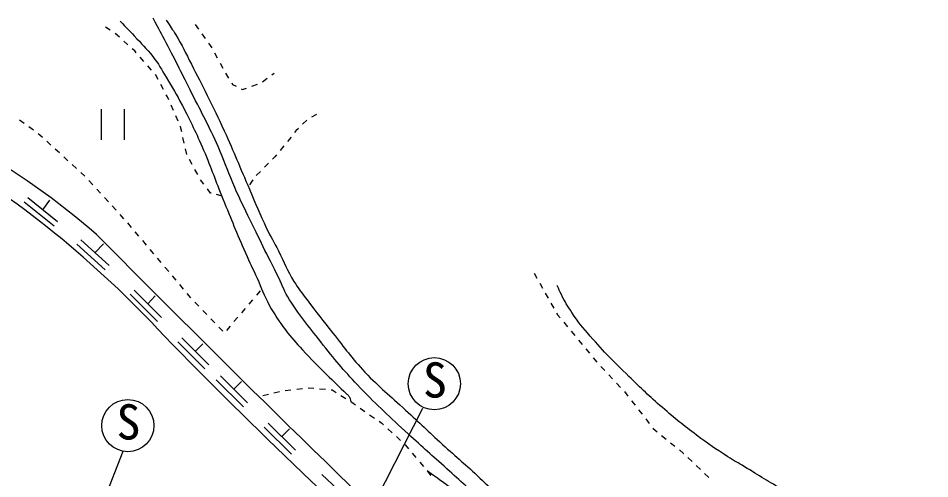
# Model space of a CAD drawing. Units: millimetres, scale not verified. Extents: x 40000 to 680000, y 20000 to 380000.
# Drawn here: x 428226 to 475709, y 307220 to 331191 of the extents above; entities that cross this region are included whole.
import ezdxf
from ezdxf.enums import TextEntityAlignment as Align

# ---------------------------------------------------------------- set-up
doc = ezdxf.new("R2010")
doc.units = ezdxf.units.MM
doc.header["$LTSCALE"] = 1000
doc.layers.add('M-BGD', color=7, linetype='Continuous', lineweight=25)
doc.layers.add('M-STR-STRC', color=7, linetype='Continuous', lineweight=25)
doc.styles.add('ＭＳ ゴシック', font='')
doc.styles.get('ＭＳ ゴシック').set_extended_font_data('MS Gothic')

msp = doc.modelspace()

# ---------------------------------------------------------------- linework, layer by layer
at = {"layer": 'M-BGD'}
for p, q in [((433019, 330567), (432765, 330726)), ((437434, 330870), (437608, 330626)), ((433494, 330205), (433271, 330405)), ((437782, 330381), (437956, 330136)), ((433941, 329804), (433718, 330004)), ((434293, 329488), (434165, 329604)), ((438129, 329892), (438303, 329647)), ((434377, 329393), (434293, 329488)), ((434774, 328943), (434576, 329168)), ((438448, 329385), (438592, 329122)), ((435171, 328493), (434973, 328718)), ((438736, 328858), (438879, 328595)), ((435512, 328004), (435370, 328268)), ((435370, 328268), (435370, 328268)), ((439029, 328335), (439186, 328080)), ((441437, 328245), (441563, 328340)), ((435797, 327476), (435654, 327740)), ((439344, 327824), (439391, 327747)), ((439391, 327747), (439577, 327651)), ((440402, 327662), (440683, 327767)), ((440957, 327885), (441197, 328065)), ((435999, 327101), (435939, 327212)), ((439844, 327513), (439911, 327478)), ((439911, 327478), (440121, 327557)), ((436068, 326941), (435999, 327101)), ((432538, 326455), (432538, 324855)), ((433738, 326455), (433738, 324855)), ((436308, 326392), (436188, 326667)), ((428532, 325712), (428290, 325889)), ((436549, 325842), (436428, 326117)), ((443253, 325884), (443041, 325672)), ((443770, 326186), (443508, 326040)), ((429017, 325358), (428774, 325535)), ((436681, 325540), (436669, 325567)), ((436740, 325276), (436681, 325540)), ((442693, 325324), (442625, 325240)), ((442829, 325460), (442693, 325324)), ((429358, 325109), (429259, 325181)), ((429488, 324989), (429358, 325109)), ((436872, 324691), (436806, 324983)), ((442436, 325008), (442247, 324775)), ((429931, 324583), (429710, 324786)), ((430373, 324178), (430152, 324381)), ((437003, 324105), (436937, 324398)), ((442057, 324542), (441868, 324309)), ((430815, 323772), (430594, 323975)), ((437289, 323577), (437146, 323841)), ((441598, 323978), (441476, 323856)), ((441679, 324077), (441598, 323978)), ((431258, 323367), (431036, 323570)), ((441264, 323644), (441052, 323432)), ((431700, 322962), (431479, 323164)), ((437574, 323050), (437432, 323314)), ((440840, 323219), (440628, 323007)), ((432109, 322523), (431905, 322743)), ((437901, 322548), (437721, 322788)), ((440441, 322775), (440280, 322522)), ((432515, 322081), (432312, 322302)), ((438242, 322093), (438081, 322308)), ((438272, 322085), (438242, 322093)), ((438852, 321932), (438562, 322009)), ((430091, 320360), (428531, 321611)), ((430279, 320594), (428719, 321845)), ((429499, 321220), (429866, 321727)), ((432922, 321640), (432719, 321861)), ((433329, 321199), (433125, 321420)), ((433735, 320758), (433532, 320979)), ((434128, 320304), (433934, 320533)), ((434515, 319846), (434321, 320075)), ((432962, 318312), (431480, 319656)), ((434902, 319387), (434708, 319616)), ((432760, 318090), (431279, 319434)), ((432221, 318984), (432661, 319456)), ((435288, 318928), (435095, 319158)), ((435675, 318470), (435482, 318699)), ((436062, 318011), (435869, 318241)), ((436449, 317553), (436256, 317782)), ((455094, 317927), (455241, 317665)), ((436836, 317094), (436643, 317323)), ((455388, 317404), (455535, 317142)), ((435473, 315409), (434059, 316823)), ((435685, 315621), (434271, 317035)), ((434978, 316328), (435358, 316735)), ((437223, 316636), (437030, 316865)), ((440827, 316996), (440632, 316768)), ((455682, 316880), (455829, 316619)), ((437635, 316200), (437429, 316417)), ((440437, 316539), (440243, 316311)), ((455976, 316357), (456123, 316096)), ((438049, 315765), (437842, 315982)), ((440048, 316083), (439854, 315854)), ((456270, 315834), (456314, 315755)), ((438462, 315330), (438256, 315547)), ((439659, 315626), (439464, 315398)), ((456314, 315755), (456448, 315594)), ((456640, 315364), (456832, 315133)), ((438876, 314895), (438669, 315113)), ((439270, 315170), (439075, 314941)), ((457024, 314903), (457216, 314673)), ((437947, 312934), (436533, 314348)), ((438159, 313146), (436745, 314560)), ((457408, 314442), (457600, 314212)), ((437452, 313853), (437845, 314251)), ((457792, 313981), (457984, 313751)), ((458177, 313520), (458369, 313290)), ((458573, 313071), (458779, 312852)), ((440176, 311172), (438754, 312578)), ((458984, 312633), (459190, 312415)), ((439966, 310959), (438543, 312365)), ((439465, 311875), (439859, 312279)), ((459395, 312196), (459601, 311977)), ((440964, 311559), (441256, 311628)), ((441548, 311697), (441840, 311766)), ((442135, 311814), (442433, 311850)), ((442731, 311885), (443029, 311920)), ((443327, 311953), (443626, 311928)), ((443925, 311902), (444224, 311876)), ((444523, 311851), (444571, 311846)), ((444571, 311846), (444784, 311712)), ((445037, 311552), (445291, 311392)), ((459803, 311756), (459988, 311520)), ((445545, 311232), (445595, 311200)), ((445595, 311200), (445793, 311063)), ((460172, 311283), (460357, 311047)), ((446039, 310892), (446286, 310721)), ((446532, 310550), (446779, 310379)), ((460541, 310810), (460726, 310574)), ((442666, 308712), (441243, 310118)), ((447025, 310209), (447174, 310105)), ((447174, 310105), (447261, 310025)), ((460910, 310337), (461095, 310100)), ((442455, 308499), (441033, 309905)), ((441955, 309415), (442350, 309827)), ((447481, 309821), (447702, 309617)), ((461279, 309864), (461304, 309832)), ((461304, 309832), (461505, 309668)), ((447922, 309413), (448142, 309209)), ((461737, 309478), (461969, 309288)), ((448362, 309005), (448395, 308975)), ((448395, 308975), (448559, 308779)), ((462201, 309098), (462434, 308908)), ((462666, 308718), (462884, 308539)), ((448751, 308549), (448944, 308319)), ((462884, 308539), (462897, 308527)), ((463113, 308319), (463330, 308111)), ((449137, 308090), (449330, 307860)), ((463546, 307903), (463762, 307695)), ((445506, 306076), (444039, 307436)), ((449523, 307630), (449705, 307413)), ((449705, 307413), (449717, 307401)), ((463979, 307488), (464195, 307280))]:
    msp.add_line(p, q, dxfattribs=at)
for centre, radius, start, end in [((396066, 277912), 54142, 42.73, 59.35), ((407254, 291288), 38050, 48.8313, 61.0389), ((1145663, 1027472), 1004738, 224.76531, 226.37774), ((639744, 513474), 284796, 224.27692, 228.34989)]:
    msp.add_arc(centre, radius, start, end, dxfattribs=at)
for points, knots in [([(433539, 331036), (433895, 330669), (433988, 330572), (434269, 330270), (434655, 329856), (434889, 329638), (435239, 329193), (435548, 328800), (435674, 328545), (435933, 328116), (436269, 327559), (436458, 327246), (436758, 326668), (437227, 325767), (437481, 325256), (437883, 324323), (438304, 323344), (438485, 322773), (438888, 321786), (439338, 320684), (439580, 320063), (440061, 318974), (440290, 318456), (440435, 318173), (440671, 317658), (440922, 317112), (441017, 316784), (441305, 316258), (441594, 315731), (441779, 315445), (442143, 314966), (442467, 314538), (442677, 314320), (443040, 313925), (443508, 313416), (443785, 313146), (444273, 312656), (444680, 312247), (444925, 312035), (445338, 311631), (445388, 311582), (445425, 311561), (445465, 311504), (445529, 311413), (445529, 311351), (445545, 311232)], [0, 0, 0, 0, 1, 1, 1, 2, 2, 2, 3, 3, 3, 4, 4, 4, 5, 5, 5, 6, 6, 6, 7, 7, 7, 8, 8, 8, 9, 9, 9, 10, 10, 10, 11, 11, 11, 12, 12, 12, 13, 13, 13, 14, 14, 14, 15, 15, 15, 15]), ([(489421, 290221), (489063, 290648), (488944, 290777), (488604, 291100), (488153, 291529), (487840, 291700), (487347, 292081), (486588, 292669), (486162, 292997), (485397, 293577), (484666, 294132), (484244, 294426), (483518, 294989), (482870, 295492), (482495, 295762), (481879, 296305), (481128, 296968), (480770, 297405), (480060, 298112), (479522, 298649), (479246, 298976), (478684, 299488), (478161, 299965), (477872, 300248), (477272, 300625), (476791, 300927), (476503, 301093), (475956, 301247), (475383, 301408), (475043, 301462), (474448, 301462), (473934, 301463), (473642, 301411), (473144, 301283), (472648, 301156), (472377, 301043), (471924, 300804), (471456, 300558), (471227, 300361), (470799, 300050), (470400, 299761), (470171, 299603), (469806, 299273), (469453, 298953), (469282, 298745), (468968, 298387), (468666, 298043), (468529, 297822), (468226, 297478), (467886, 297091), (467720, 296841), (467317, 296521), (466915, 296201), (466644, 296082), (466180, 295862), (465733, 295650), (465470, 295535), (464983, 295444), (464193, 295296), (463726, 295334), (462925, 295408), (462212, 295473), (461823, 295615), (461142, 295838), (460446, 296067), (460045, 296198), (459419, 296580), (458815, 296950), (458515, 297223), (457995, 297705), (457610, 298063), (457401, 298280), (457098, 298710), (456684, 299298), (456560, 299695), (456236, 300338), (455866, 301073), (455695, 301503), (455327, 302240), (455047, 302801), (454925, 303137), (454585, 303664), (454261, 304167), (454028, 304415), (453628, 304861), (453198, 305341), (452912, 305567), (452443, 306009), (451715, 306698), (451294, 307070), (450553, 307744), (449772, 308455), (449316, 308833), (448543, 309551), (447549, 310473), (446978, 310977), (446042, 311956), (445247, 312788), (444828, 313279), (444115, 314182), (443403, 315084), (442977, 315573), (442356, 316539), (442089, 316956), (442013, 317232), (441794, 317676), (441167, 318942), (440805, 319646), (440190, 320919), (439872, 321577), (439694, 321947), (439403, 322618), (439084, 323350), (438963, 323785), (438637, 324514), (438145, 325613), (437812, 326202), (437273, 327278), (436756, 328310), (436470, 328890), (435933, 329911), (435669, 330412), (435585, 330573), (435251, 331191)], [0, 0, 0, 0, 1, 1, 1, 2, 2, 2, 3, 3, 3, 4, 4, 4, 5, 5, 5, 6, 6, 6, 7, 7, 7, 8, 8, 8, 9, 9, 9, 10, 10, 10, 11, 11, 11, 12, 12, 12, 13, 13, 13, 14, 14, 14, 15, 15, 15, 16, 16, 16, 17, 17, 17, 18, 18, 18, 19, 19, 19, 20, 20, 20, 21, 21, 21, 22, 22, 22, 23, 23, 23, 24, 24, 24, 25, 25, 25, 26, 26, 26, 27, 27, 27, 28, 28, 28, 29, 29, 29, 30, 30, 30, 31, 31, 31, 32, 32, 32, 33, 33, 33, 34, 34, 34, 35, 35, 35, 36, 36, 36, 37, 37, 37, 38, 38, 38, 39, 39, 39, 40, 40, 40, 41, 41, 41, 41]), ([(435927, 331096), (436175, 330740), (436241, 330634), (436429, 330330), (436786, 329754), (436931, 329400), (437243, 328798), (437570, 328167), (437754, 327814), (438069, 327177), (438421, 326460), (438621, 326060), (438954, 325334), (439494, 324156), (439754, 323477), (440272, 322289), (440619, 321493), (440790, 321037), (441166, 320255), (441388, 319791), (441540, 319545), (441776, 319088), (442099, 318464), (442214, 318078), (442590, 317485), (442835, 317096), (442997, 316895), (443272, 316527), (443782, 315844), (444081, 315471), (444612, 314804), (445253, 313999), (445583, 313521), (446287, 312770), (447060, 311945), (447577, 311566), (448405, 310796), (449155, 310098), (449570, 309702), (450325, 309011), (451080, 308319), (451528, 307959), (452272, 307256), (453040, 306530), (453492, 306140), (454178, 305337), (454561, 304890), (454725, 304598), (455040, 304101), (455527, 303330), (455757, 302871), (456177, 302061), (456664, 301119), (456768, 300502), (457337, 299608), (457574, 299237), (457724, 299036), (458031, 298722), (458425, 298319), (458663, 298106), (459120, 297777), (459677, 297376), (460026, 297192), (460664, 296939), (461525, 296597), (462027, 296396), (462949, 296305), (463569, 296244), (463925, 296296), (464541, 296389), (465118, 296476), (465454, 296546), (465977, 296808), (466440, 297040), (466689, 297206), (467077, 297550), (467896, 298276), (468230, 298810), (469004, 299584), (469411, 299991), (469649, 300210), (470093, 300577), (470679, 301061), (471034, 301305), (471696, 301678), (472135, 301925), (472408, 302023), (472893, 302156), (473592, 302349), (474010, 302427), (474736, 302396), (475468, 302364), (475879, 302233), (476566, 301977), (476992, 301818), (477199, 301656), (477583, 301415), (478038, 301129), (478255, 300914), (478672, 300577), (478943, 300359), (479077, 300216), (479342, 299991), (480000, 299432), (480373, 299124), (481041, 298579), (481698, 298043), (482074, 297753), (482729, 297215), (483605, 296494), (484084, 296076), (484954, 295348), (485631, 294781), (486034, 294491), (486689, 293900), (487153, 293482), (487380, 293213), (487826, 292775), (488658, 291958), (488928, 291705), (489976, 290704)], [0, 0, 0, 0, 1, 1, 1, 2, 2, 2, 3, 3, 3, 4, 4, 4, 5, 5, 5, 6, 6, 6, 7, 7, 7, 8, 8, 8, 9, 9, 9, 10, 10, 10, 11, 11, 11, 12, 12, 12, 13, 13, 13, 14, 14, 14, 15, 15, 15, 16, 16, 16, 17, 17, 17, 18, 18, 18, 19, 19, 19, 20, 20, 20, 21, 21, 21, 22, 22, 22, 23, 23, 23, 24, 24, 24, 25, 25, 25, 26, 26, 26, 27, 27, 27, 28, 28, 28, 29, 29, 29, 30, 30, 30, 31, 31, 31, 32, 32, 32, 33, 33, 33, 34, 34, 34, 35, 35, 35, 36, 36, 36, 37, 37, 37, 38, 38, 38, 39, 39, 39, 40, 40, 40, 40]), ([(474059, 304606), (473449, 304786), (473288, 304833), (472791, 304965), (472265, 305105), (471961, 305146), (471439, 305300), (470886, 305463), (470575, 305555), (470039, 305767), (469276, 306068), (468854, 306255), (468124, 306628), (467288, 307055), (466862, 307370), (466054, 307849), (465717, 308049), (465523, 308153), (465193, 308363), (464541, 308778), (464181, 309022), (463565, 309488), (462852, 310028), (462456, 310336), (461782, 310924), (461080, 311538), (460702, 311900), (460035, 312551), (459224, 313344), (458767, 313788), (458025, 314645), (457629, 315104), (457396, 315357), (457068, 315866), (456836, 316225), (456706, 316428), (456517, 316811), (456429, 316991), (456397, 317054), (456302, 317278)], [0, 0, 0, 0, 1, 1, 1, 2, 2, 2, 3, 3, 3, 4, 4, 4, 5, 5, 5, 6, 6, 6, 7, 7, 7, 8, 8, 8, 9, 9, 9, 10, 10, 10, 11, 11, 11, 12, 12, 12, 13, 13, 13, 13]), ([(488618, 289521), (488350, 289866), (488256, 289974), (487993, 290235), (487638, 290586), (487372, 290705), (486988, 291024), (486460, 291463), (486174, 291719), (485660, 292173), (484960, 292790), (484571, 293140), (483883, 293770), (483337, 294269), (483051, 294570), (482501, 295063), (481941, 295563), (481613, 295827), (481047, 296319), (480548, 296753), (480293, 297025), (479772, 297432), (479293, 297807), (479008, 297996), (478498, 298329), (477811, 298779), (477421, 299025), (476703, 299424), (476046, 299790), (475691, 300039), (474980, 300286), (474555, 300433), (474299, 300515), (473850, 300504), (473428, 300494), (473201, 300369), (472808, 300214), (472319, 300020), (472046, 299893), (471606, 299604), (471213, 299346), (470998, 299188), (470655, 298868), (470154, 298401), (469875, 298131), (469452, 297593), (469200, 297272), (469136, 297032), (468860, 296732), (468530, 296373), (468287, 296229), (467884, 295954), (467317, 295566), (466986, 295360), (466365, 295063), (465801, 294793), (465469, 294653), (464857, 294524), (464243, 294395), (463881, 294419), (463254, 294417), (462602, 294414), (462230, 294415), (461591, 294536), (461117, 294626), (460853, 294713), (460418, 294919), (459932, 295149), (459694, 295346), (459257, 295661), (458669, 296085), (458323, 296310), (457809, 296822), (457276, 297352), (457017, 297689), (456553, 298281), (455963, 299035), (455627, 299460), (455153, 300292), (454825, 300868), (454693, 301220), (454447, 301835), (454258, 302309), (454224, 302602), (454016, 303068), (453764, 303631), (453619, 303953), (453262, 304456), (452868, 305011), (452583, 305279), (452078, 305736), (451603, 306166), (451288, 306349), (450773, 306729), (450289, 307087), (450131, 307200), (449523, 307630)], [0, 0, 0, 0, 1, 1, 1, 2, 2, 2, 3, 3, 3, 4, 4, 4, 5, 5, 5, 6, 6, 6, 7, 7, 7, 8, 8, 8, 9, 9, 9, 10, 10, 10, 11, 11, 11, 12, 12, 12, 13, 13, 13, 14, 14, 14, 15, 15, 15, 16, 16, 16, 17, 17, 17, 18, 18, 18, 19, 19, 19, 20, 20, 20, 21, 21, 21, 22, 22, 22, 23, 23, 23, 24, 24, 24, 25, 25, 25, 26, 26, 26, 27, 27, 27, 28, 28, 28, 29, 29, 29, 30, 30, 30, 31, 31, 31, 32, 32, 32, 32])]:
    msp.add_open_spline(points, degree=3, knots=knots, dxfattribs=at)
at = {"layer": 'M-STR-STRC'}
for p, q in [((440151, 292973), (449308, 310896)), ((429818, 298737), (433684, 308651))]:
    msp.add_line(p, q, dxfattribs=at)
for centre in [(449901, 312166), (433936, 309986)]:
    msp.add_circle(centre, 1358, dxfattribs=at)

# ---------------------------------------------------------------- texts
at = {"layer": 'M-STR-STRC', "style": 'ＭＳ ゴシック'}
for p in [(449308, 310896), (433343, 308715)]:
    msp.add_text('S', height=1833, dxfattribs=at).set_placement(p, align=Align.BOTTOM_LEFT)

doc.saveas('drawing.dxf')
